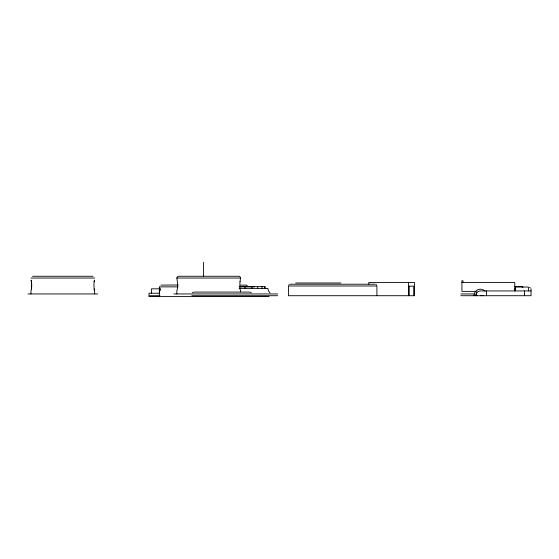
<?xml version="1.0" encoding="UTF-8"?>
<svg xmlns="http://www.w3.org/2000/svg" width="559" height="559" viewBox="0 0 559 559"><rect width="100%" height="100%" fill="white"/><g stroke="black" fill="none" stroke-linecap="round" stroke-linejoin="round"><path stroke-width="0.84" d="M524.566 294.216L524.51 295.711L524.454 290.939M515.496 289.744L515.566 287.046L528.395 287.046L528.395 290.939M477.512 295.515L475.723 295.711L476.841 292.706M240.049 281.652L240.524 278.033A2.131 2.131 0 0 0 238.938 276.265L178.461 276.265A2.131 2.131 0 0 0 176.868 278.033L177.35 281.652A5.101 0.664 -90 0 1 177.496 287.221A5.101 0.664 -90 0 1 176.875 290.387L176.868 293.943M514.846 290.939L515.566 287.046L514.93 290.939M159.608 291.26L160 289.527L159.608 287.794M288.73 285.181L289.296 284.552M192.45 292.804L193.589 292.154M32.576 276.265L93.053 276.265M30.983 278.033L94.639 278.033M176.868 278.033L240.524 278.033M461.909 282.54L514.762 282.54L514.762 290.575M295.662 282.98L340.857 282.98M290.079 284.224L375.32 284.224M160.957 285.104L178.328 285.013M240.489 285.104L246.198 285.104M409.055 286.166L413.695 286.166L413.695 295.711M239.161 286.627L265.211 286.627L265.211 288.395M514.762 286.606L522.721 286.606L522.721 287.724M178.146 286.872L159.371 286.872L159.371 296.598M239.518 286.872L254.638 286.872M239.161 288.395L267.859 288.395L268.425 290.869L269.997 292.846M159.93 288.821L151.461 288.821L151.461 293.237M531.05 290.939L480.502 290.939A4.772 4.772 0 0 0 475.723 295.711M476.38 291.379L461.909 291.379L461.909 280.772L462.985 280.772L462.985 282.54M194.246 292.084L249.482 292.084M159.699 293.237L149.001 293.237L149.001 295.711L159.958 295.711M27.95 293.943L97.678 293.943M173.835 293.943L277.711 293.943M460.798 293.943L474.43 293.943M191.8 295.711L277.711 295.711M460.798 295.711L531.05 295.711L531.05 288.821M480.502 295.711L483.472 295.529M483.053 295.711L483.5 295.711M148.764 296.598L269.005 296.598M250.139 292.154L251.277 292.804M529.541 287.354L530.47 287.976M246.61 285.223L247.302 285.719M376.102 284.552L376.668 285.181M515.566 288.821L515.65 290.093M515.468 288.689L515.461 290.282M486.442 290.939L486.442 295.711M409.23 286.166L409.23 295.711M408.454 282.491L408.454 295.711M376.906 295.711L376.906 285.991L288.493 285.991L288.493 295.711L414.471 295.711L414.471 282.491L368.828 282.491L368.828 284.147M264.589 286.627L264.589 288.395M262.017 286.627L262.017 288.395M257.685 286.627L257.685 288.395M251.878 286.627L251.878 288.395M244.989 286.627L244.989 288.395M240.524 291.826L240.524 290.407A5.192 0.678 -90 0 1 239.902 287.193A5.192 0.678 -90 0 1 240.049 281.519M203.574 262.402L203.574 276.81M94.164 281.519A5.192 0.678 -90 0 0 94.017 287.193A5.192 0.678 -90 0 0 94.639 290.407L94.639 293.943M30.983 293.943L30.983 290.407A5.101 0.664 -90 0 0 31.611 287.221A5.101 0.664 -90 0 0 31.465 281.652L30.983 280.157A5.192 0.678 -90 0 1 31.465 281.652A5.101 0.664 90 0 1 31.465 288.912M473.955 295.711A6.54 6.54 0 0 1 485.128 291.085M94.639 290.407A5.192 0.678 90 0 1 94.164 288.905M94.303 280.842L94.164 281.652A5.192 0.678 90 0 1 94.639 280.157L94.303 280.842M160.091 289.527L159.567 291.868L159.567 287.179L160.091 289.527"/></g></svg>
